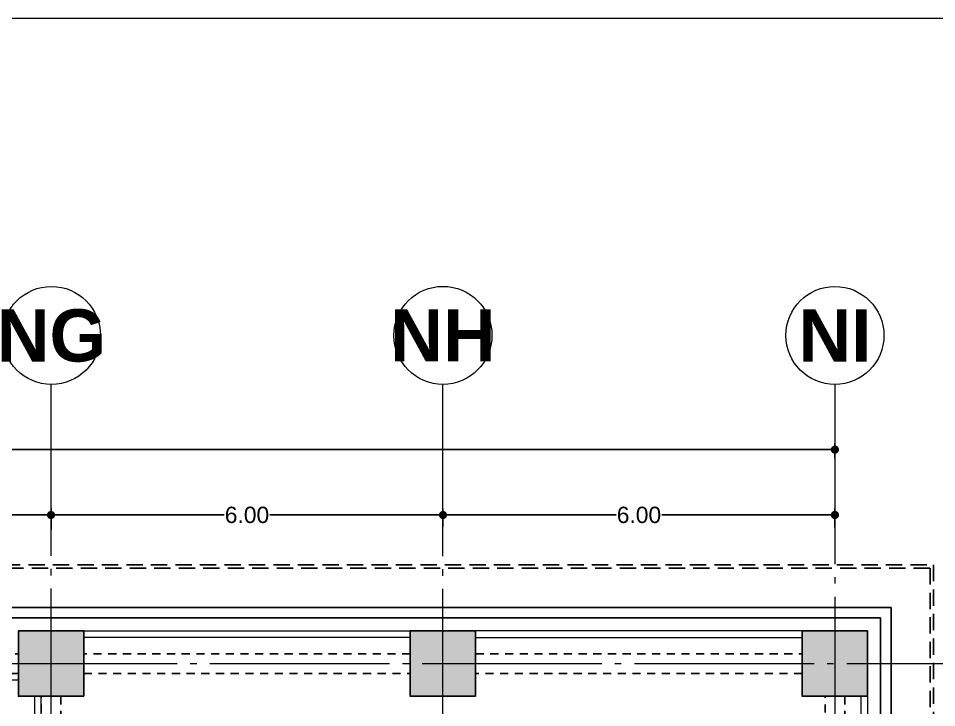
# Model space of a CAD drawing. Header units: metres. Extents: x -22.5 to 67.5, y 0 to 64.7.
# Drawn here: x 34.31 to 48.36, y 53.6 to 64.15 of the extents above; entities that cross this region are included whole.
import ezdxf
from ezdxf.enums import TextEntityAlignment as Align

# ---------------------------------------------------------------- set-up
doc = ezdxf.new("R2010")
doc.units = ezdxf.units.M
for name, pattern in [('EJES630', [6.3, 5.5, -0.4, 0, -0.4]), ('XREF PB NEURO-ONCOLOGIA$0$DASHED2', [0.375, 0.25, -0.125]), ('XREF PB NEURO-ONCOLOGIA$0$HIDDEN2', [0.1875, 0.125, -0.0625])]:
    doc.linetypes.add(name, pattern=pattern)
for name, color, linetype in [('COTAS EJES', 8, 'Continuous'), ('EJES BOLAS', 11, 'Continuous'), ('EJES TEXTOS', 3, 'Continuous'), ('XREF PB NEURO-ONCOLOGIA$0$-CG-M-WALL', 7, 'Continuous'), ('XREF PB NEURO-ONCOLOGIA$0$COLUMNAS', 6, 'Continuous'), ('XREF PB NEURO-ONCOLOGIA$0$CONTRAVENTEOS', 6, 'XREF PB NEURO-ONCOLOGIA$0$HIDDEN2'), ('XREF PB NEURO-ONCOLOGIA$0$LAMINA MULTIPERFORADA', 9, 'Continuous'), ('XREF PB NEURO-ONCOLOGIA$0$NOVIDESA', 11, 'Continuous')]:
    doc.layers.add(name, color=color, linetype=linetype)
for name, color, linetype, lineweight in [('EJES', 11, 'EJES630', 0), ('XREF PB NEURO-ONCOLOGIA$0$MUROS DE TABLAROCA', 150, 'Continuous', 13), ('XREF PIE 1.100$0$G-ANNO-TTLB', 7, 'Continuous', 9)]:
    doc.layers.add(name, color=color, linetype=linetype, lineweight=lineweight)
doc.styles.add('COTAS', font='arial.ttf')
doc.styles.add('EJES', font='arialbd.ttf', dxfattribs={"height": 0.8})
doc.dimstyles.new('100 EJES', dxfattribs={"dimtxt": 0.25, "dimasz": 0.125, "dimexe": 0.1, "dimexo": 0.1, "dimgap": 0.025, "dimtad": 0, "dimtih": 1, "dimtoh": 1, "dimzin": 1, "dimdsep": 46, "dimtxsty": 'COTAS', "dimblk": 'DOT', "dimcen": 0.1, "dimclrd": 256, "dimclre": 256, "dimclrt": 7, "dimadec": 0, "dimazin": 1, "dimtfac": 1, "dimtofl": 0, "dimtmove": 2, "dimatfit": 3, "dimfxl": 1, "dimtolj": 1, "dimtzin": 1, "dimlwd": 25, "dimlwe": -1, "dimarcsym": 0})

# ---------------------------------------------------------------- blocks, each defined once
blk = doc.blocks.new('XREF PIE 1.100$0$ZUM-TB-XX-PP_PIE DE PLANO - ZUM_TB_PP_XX__PIE DE PLANO 90x60cm-1443826-PLANTA BAJA GENERAL')
at = {"layer": 'XREF PIE 1.100$0$G-ANNO-TTLB', "lineweight": 20}
blk.add_line((0.3018, 0.595), (-0.4632, 0.595), dxfattribs=at)
blk = doc.blocks.new('XREF PB NEURO-ONCOLOGIA$0$C-1')
at = {"layer": 'XREF PB NEURO-ONCOLOGIA$0$-CG-M-WALL', "true_color": 0x636466}
h = blk.add_hatch(color=251, dxfattribs=at)
h.dxf.hatch_style = 1
h.paths.add_polyline_path([(-0.5, -0.5), (-0.5, 0.5), (0.5, 0.5), (0.5, -0.5)])
blk.add_lwpolyline([(-0.5, -0.5), (-0.5, 0.5), (0.5, 0.5), (0.5, -0.5)], close=True)
blk = doc.blocks.new('XREF PB NEURO-ONCOLOGIA')
at = {"layer": 'XREF PB NEURO-ONCOLOGIA$0$CONTRAVENTEOS'}
blk.add_lwpolyline([(20.952, 15.956), (20.952, 10.956), (20.652, 10.956), (20.652, 15.956)], close=True, dxfattribs=at)
at = {"layer": 'XREF PB NEURO-ONCOLOGIA$0$CONTRAVENTEOS', "elevation": 0}
for points in [[(16.002, 10.606), (20.302, 10.606), (20.302, 10.306), (16.002, 10.306)], [(16.002, -1.394), (20.302, -1.394), (20.302, -1.694), (16.002, -1.694)]]:
    blk.add_lwpolyline(points, close=True, dxfattribs=at)
at = {"layer": 'XREF PB NEURO-ONCOLOGIA$0$CONTRAVENTEOS', "color": 3, "elevation": 0}
for points in [[(20.952, 4.956), (20.952, 9.956), (20.652, 9.956), (20.652, 4.956)], [(20.952, 3.956), (20.952, -1.044), (20.652, -1.044), (20.652, 3.956)]]:
    blk.add_lwpolyline(points, close=True, dxfattribs=at)
at = {"layer": 'XREF PB NEURO-ONCOLOGIA$0$LAMINA MULTIPERFORADA', "linetype": 'XREF PB NEURO-ONCOLOGIA$0$DASHED2', "elevation": 0}
for points in [[(-0.751, 60.886), (17.014, 60.886), (17.014, 26.926), (22.312, 26.926), (22.312, -3.054), (-0.751, -3.054)], [(-0.701, 60.836), (16.964, 60.836), (16.964, 26.876), (22.262, 26.876), (22.262, -3.004), (-0.701, -3.004)]]:
    blk.add_lwpolyline(points, close=True, dxfattribs=at)
at = {"layer": 'XREF PB NEURO-ONCOLOGIA$0$MUROS DE TABLAROCA'}
for p, q in [((16.002, 10.706), (20.302, 10.706)), ((16.002, 10.606), (20.302, 10.606))]:
    blk.add_line(p, q, dxfattribs=at)
for points in [[(20.552, 11.903), (20.552, 10.956)], [(21.202, 9.956), (21.302, 9.956), (21.302, 4.956), (21.202, 4.956), (21.202, 9.956)]]:
    blk.add_lwpolyline(points, dxfattribs=at)
for points in [[(21.302, -1.044), (21.302, 3.956), (21.202, 3.956), (21.202, -1.044)], [(20.302, -2.044), (16.002, -2.044), (16.002, -1.944), (20.302, -1.944)]]:
    blk.add_lwpolyline(points, close=True, dxfattribs=at)
at = {"layer": 'XREF PB NEURO-ONCOLOGIA$0$NOVIDESA'}
for points in [[(21.662, -2.404), (-0.301, -2.404), (-0.301, 24.126)], [(21.502, -2.244), (-0.148, -2.244), (-0.141, 24.126)]]:
    blk.add_lwpolyline(points, dxfattribs=at)
at = {"layer": 'XREF PB NEURO-ONCOLOGIA$0$NOVIDESA', "elevation": 0}
for points in [[(21.662, 12.256), (21.662, -2.404)], [(21.502, 12.096), (21.502, -2.244)]]:
    blk.add_lwpolyline(points, dxfattribs=at)
at = {"layer": 'XREF PB NEURO-ONCOLOGIA$0$COLUMNAS'}
for p in [(20.802, 10.456, 0), (20.802, 4.456, 0), (20.802, -1.544, 0)]:
    blk.add_blockref('XREF PB NEURO-ONCOLOGIA$0$C-1', p, dxfattribs=at)
blk = doc.blocks.new('EJE')
at = {"linetype": 'Continuous', "lineweight": 5}
blk.add_circle((0, 0), 0.75, dxfattribs=at)
at = {"layer": 'EJES TEXTOS', "style": 'EJES'}
blk.add_attdef('EJE', text='', height=0.8, dxfattribs=at).set_placement((0, 0), align=Align.MIDDLE_CENTER)
blk = doc.blocks.new('_DOT')
at = {"color": 0, "linetype": 'ByBlock', "lineweight": -2}
blk.add_line((-0.5, 0), (-1, 0), dxfattribs=at)
at = {"color": 0, "linetype": 'ByBlock', "lineweight": -2, "const_width": 0.5}
blk.add_lwpolyline([(-0.25, 0, 1), (0.25, 0, 1)], format="xyb", close=True, dxfattribs=at)
blk = doc.blocks.new('*D31')
at = {"layer": 'COTAS EJES', "transparency": 16777216}
for p, q in [((28.807, 56.453), (28.807, 56.65)), ((34.807, 56.323), (34.807, 56.65))]:
    blk.add_line(p, q, dxfattribs=at)
at = {"layer": 'COTAS EJES', "lineweight": 25, "transparency": 16777216}
for p, q in [((28.932, 56.55), (31.457, 56.55)), ((34.682, 56.55), (32.157, 56.55))]:
    blk.add_line(p, q, dxfattribs=at)
at = {"layer": 'COTAS EJES', "lineweight": 25, "transparency": 16777216, "xscale": 0.125, "yscale": 0.125, "zscale": 0.125, "rotation": 180}
blk.add_blockref('_DOT', (28.807, 56.55), dxfattribs=at)
at = {"layer": 'COTAS EJES', "lineweight": 25, "transparency": 16777216, "xscale": 0.125, "yscale": 0.125, "zscale": 0.125}
blk.add_blockref('_DOT', (34.807, 56.55), dxfattribs=at)
at = {"layer": 'COTAS EJES', "color": 7, "transparency": 16777216, "insert": (31.807, 56.55), "char_height": 0.25, "attachment_point": 5, "style": 'COTAS'}
blk.add_mtext('\\A1;6.00', dxfattribs=at)
blk = doc.blocks.new('*D35')
at = {"layer": 'COTAS EJES', "transparency": 16777216}
for p, q in [((34.807, 56.323), (34.807, 56.65)), ((40.807, 56.366), (40.807, 56.65))]:
    blk.add_line(p, q, dxfattribs=at)
at = {"layer": 'COTAS EJES', "lineweight": 25, "transparency": 16777216}
for p, q in [((34.932, 56.55), (37.457, 56.55)), ((40.682, 56.55), (38.157, 56.55))]:
    blk.add_line(p, q, dxfattribs=at)
at = {"layer": 'COTAS EJES', "lineweight": 25, "transparency": 16777216, "xscale": 0.125, "yscale": 0.125, "zscale": 0.125, "rotation": 180}
blk.add_blockref('_DOT', (34.807, 56.55), dxfattribs=at)
at = {"layer": 'COTAS EJES', "lineweight": 25, "transparency": 16777216, "xscale": 0.125, "yscale": 0.125, "zscale": 0.125}
blk.add_blockref('_DOT', (40.807, 56.55), dxfattribs=at)
at = {"layer": 'COTAS EJES', "color": 7, "transparency": 16777216, "insert": (37.807, 56.55), "char_height": 0.25, "attachment_point": 5, "style": 'COTAS'}
blk.add_mtext('\\A1;6.00', dxfattribs=at)
blk = doc.blocks.new('*D37')
at = {"layer": 'COTAS EJES', "transparency": 16777216}
for p, q in [((40.807, 56.366), (40.807, 56.65)), ((46.807, 56.364), (46.807, 56.65))]:
    blk.add_line(p, q, dxfattribs=at)
at = {"layer": 'COTAS EJES', "lineweight": 25, "transparency": 16777216}
for p, q in [((40.932, 56.55), (43.457, 56.55)), ((46.682, 56.55), (44.157, 56.55))]:
    blk.add_line(p, q, dxfattribs=at)
at = {"layer": 'COTAS EJES', "lineweight": 25, "transparency": 16777216, "xscale": 0.125, "yscale": 0.125, "zscale": 0.125, "rotation": 180}
blk.add_blockref('_DOT', (40.807, 56.55), dxfattribs=at)
at = {"layer": 'COTAS EJES', "lineweight": 25, "transparency": 16777216, "xscale": 0.125, "yscale": 0.125, "zscale": 0.125}
blk.add_blockref('_DOT', (46.807, 56.55), dxfattribs=at)
at = {"layer": 'COTAS EJES', "color": 7, "transparency": 16777216, "insert": (43.807, 56.55), "char_height": 0.25, "attachment_point": 5, "style": 'COTAS'}
blk.add_mtext('\\A1;6.00', dxfattribs=at)
blk = doc.blocks.new('*D43')
at = {"layer": 'COTAS EJES', "transparency": 16777216}
for p, q in [((-5.913, 57.453), (-5.913, 57.65)), ((46.807, 57.419), (46.807, 57.65))]:
    blk.add_line(p, q, dxfattribs=at)
at = {"layer": 'COTAS EJES', "lineweight": 25, "transparency": 16777216}
for p, q in [((-5.788, 57.55), (20.002, 57.55)), ((46.682, 57.55), (20.893, 57.55))]:
    blk.add_line(p, q, dxfattribs=at)
at = {"layer": 'COTAS EJES', "lineweight": 25, "transparency": 16777216, "xscale": 0.125, "yscale": 0.125, "zscale": 0.125, "rotation": 180}
blk.add_blockref('_DOT', (-5.913, 57.55), dxfattribs=at)
at = {"layer": 'COTAS EJES', "lineweight": 25, "transparency": 16777216, "xscale": 0.125, "yscale": 0.125, "zscale": 0.125}
blk.add_blockref('_DOT', (46.807, 57.55), dxfattribs=at)
at = {"layer": 'COTAS EJES', "color": 7, "transparency": 16777216, "insert": (20.447, 57.55), "char_height": 0.25, "attachment_point": 5, "style": 'COTAS'}
blk.add_mtext('\\A1;52.72', dxfattribs=at)

msp = doc.modelspace()

# ---------------------------------------------------------------- block references
at = {"layer": 'XREF PIE 1.100$0$G-ANNO-TTLB', "xscale": 100.0000000000004, "yscale": 100.0000000000004, "zscale": 100.0000000000004}
msp.add_blockref('XREF PIE 1.100$0$ZUM-TB-XX-PP_PIE DE PLANO - ZUM_TB_PP_XX__PIE DE PLANO 90x60cm-1443826-PLANTA BAJA GENERAL', (24.352, 4.653), dxfattribs=at)

# ---------------------------------------------------------------- next in the draw order: block references
at = {"rotation": 90}
msp.add_blockref('XREF PB NEURO-ONCOLOGIA', (45.263, 33.473), dxfattribs=at)

# ---------------------------------------------------------------- next in the draw order: linework, layer by layer
at = {"layer": 'EJES', "ltscale": 0.5}
for p, q in [((34.807, 33.173), (34.807, 58.557, 0)), ((40.808, 33.168, 0), (40.807, 58.55, 0)), ((46.807, 58.549, 0), (46.807, 33.173)), ((20.987, 54.275, 0), (53.011, 54.275, 0))]:
    msp.add_line(p, q, dxfattribs=at)

# ---------------------------------------------------------------- next in the draw order: block references
at = {"layer": 'EJES BOLAS'}
for p, values in [((34.814, 59.299, 0), {'EJE': 'NG'}), ((40.807, 59.3, 0), {'EJE': 'NH'}), ((46.807, 59.299, 0), {'EJE': 'NI'})]:
    msp.add_blockref('EJE', p, dxfattribs=at).add_auto_attribs(values)

# ---------------------------------------------------------------- next in the draw order: dimensions: what is measured, and where the dimension line sits
at = {"layer": 'COTAS EJES'}
for base, p1, p2, picture, middle in [((46.807, 57.55, -0.001), (-5.913, 57.353, 0), (46.807, 57.319, 0), '*D43', (20.447, 57.55, -0.001)), ((34.807, 56.55), (28.807, 56.353, 0), (34.807, 56.223, 0), '*D31', (31.807, 56.55)), ((40.807, 56.55), (34.807, 56.223, 0), (40.807, 56.266, 0), '*D35', (37.807, 56.55)), ((46.807, 56.55), (40.807, 56.266, 0), (46.807, 56.264, 0), '*D37', (43.807, 56.55))]:
    dim = msp.add_linear_dim(base=base, p1=p1, p2=p2, dimstyle='100 EJES', dxfattribs=at)
    dim.commit()
    dim.dimension.update_dxf_attribs({"geometry": picture, "text_midpoint": middle})

doc.saveas('drawing.dxf')
